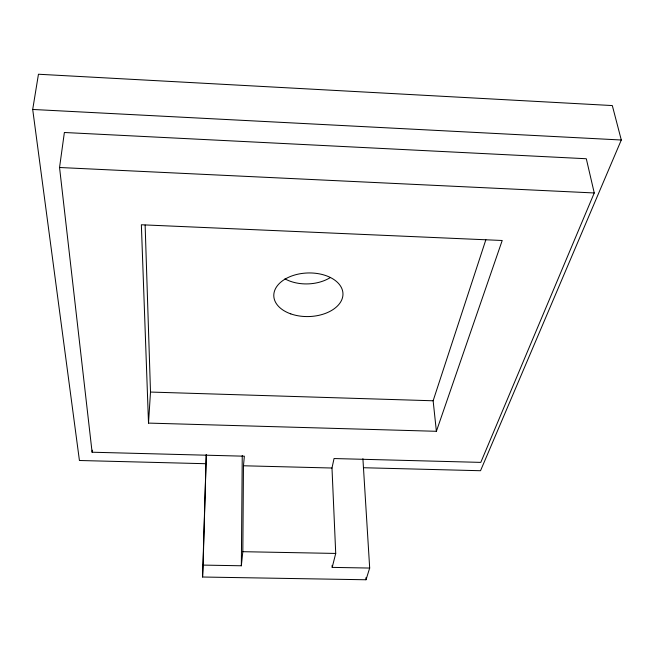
<?xml version="1.0" encoding="UTF-8"?>
<svg xmlns="http://www.w3.org/2000/svg" width="654" height="654" viewBox="0 0 654 654"><rect width="100%" height="100%" fill="white"/><g stroke="black" fill="none" stroke-linecap="round" stroke-linejoin="round"><path stroke-width="0.98" d="M369.682 568.056L366.011 579.763L202.577 577.016L203.1 565.097L241.334 565.775L242.822 551.69L243.468 465.771L244.359 456.198L92.1 452.216L59.547 167.498L64.378 132.492L586.303 158.742L594.257 192.963L480.796 462.386L334.039 458.544L331.987 468.019L335.723 553.439L332.199 567.386L369.682 568.056L362.905 458.667M241.334 565.775L242.25 455.503M202.577 577.016L206.28 454.546L203.1 565.097M148.507 423.097L141.362 224.772L502.207 240.492L436.39 431.297L148.507 423.097L150.502 392.057L145.131 225.058M92.1 452.216L92.296 450.189M205.904 463.719L79.428 460.498L32.7 109.455L38.455 74.237L612.316 105.564L621.3 140.005L480.526 470.725L363.403 467.733M436.39 431.297L433.136 400.779L485.873 239.716M242.822 551.69L335.723 553.439M243.468 465.771L331.987 468.019M150.502 392.057L433.136 400.779M59.547 167.498L594.257 192.963M32.7 109.455L621.3 140.005M365.897 577.727L366.011 579.763M332.118 565.358L332.199 567.386M330.409 277.492A33.869 22.13 -2 0 1 284.931 278.849M290.793 313.887A34.597 21.795 -1.9 0 0 342.966 294.259A34.597 21.795 -1.9 0 0 291.382 276.111A34.597 21.795 -1.9 0 0 290.793 313.887"/></g></svg>
